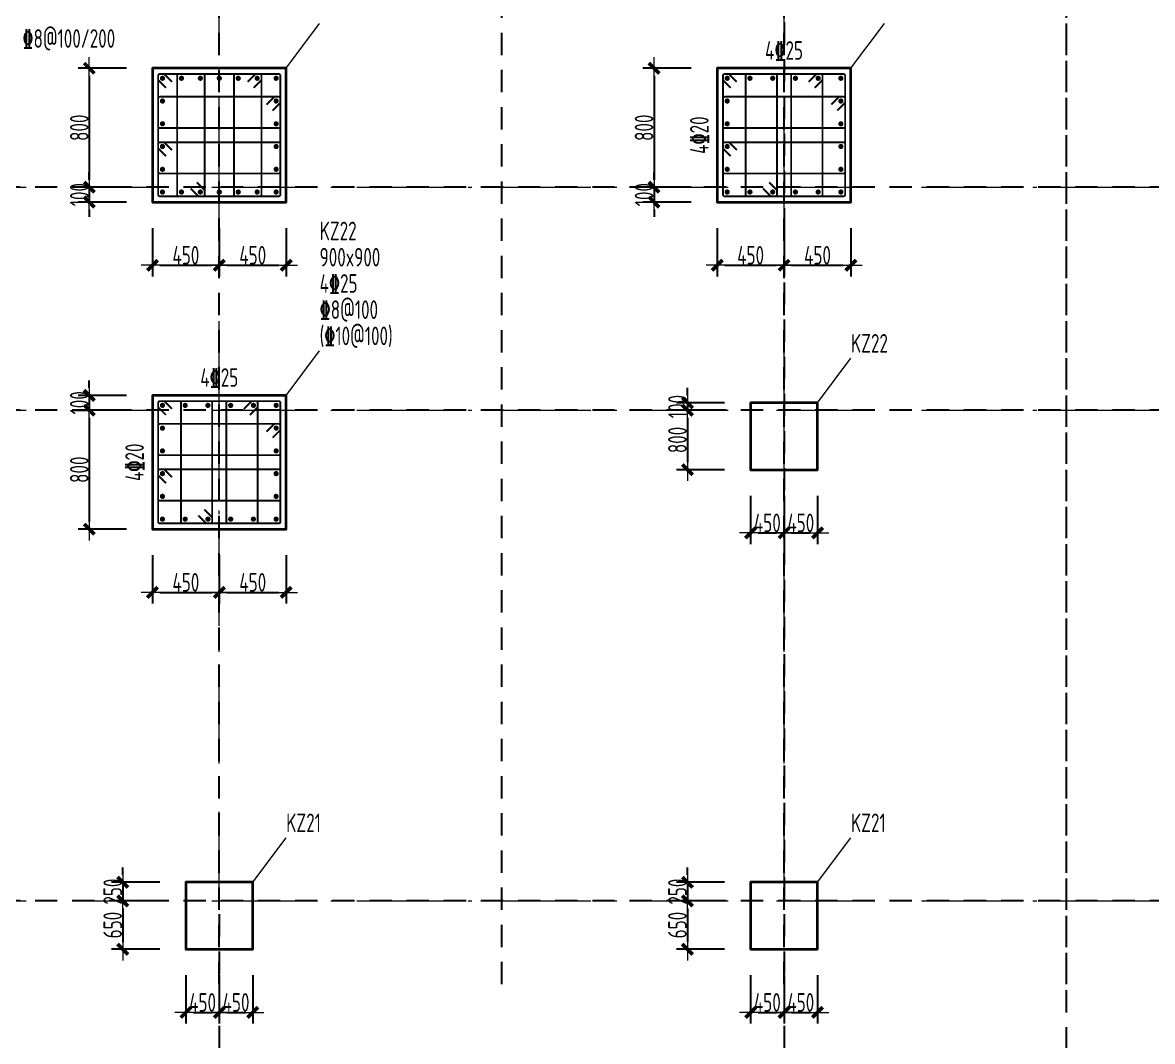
# Model space of a CAD drawing. Header units: millimetres. Extents: x 539196 to 807275, y 431843 to 1156631.
# Drawn here: x 617021 to 632225, y 823869 to 837573 of the extents above; entities that cross this region are included whole.
import ezdxf
from ezdxf.enums import TextEntityAlignment as Align

# ---------------------------------------------------------------- set-up
doc = ezdxf.new("R2010")
doc.units = ezdxf.units.MM
doc.header["$MEASUREMENT"] = 0
for name, pattern in [('DOTE', [2.42, 2, -0.2, 0.02, -0.2]), ('点划线', [1850, 1200, -300, 50, -300]), ('虚线', [500, 300, -200])]:
    doc.linetypes.add(name, pattern=pattern)
doc.layers.add('DOTE', color=1, linetype='DOTE')
for name, color, linetype, lineweight in [('柱原位标注', 7, 'Continuous', 18), ('柱尺寸标注', 3, 'Continuous', 18), ('柱标注引线', 2, 'Continuous', 18), ('柱箍筋', 1, 'Continuous', 25), ('柱纵筋', 1, 'Continuous', 70), ('柱集中标注', 2, 'Continuous', 18), ('砼柱', 2, 'Continuous', 35), ('网格', 9, '点划线', 18)]:
    doc.layers.add(name, color=color, linetype=linetype, lineweight=lineweight)
doc.styles.add('样式 1_yjk_yjk_yjk', font='yjkeng.shx', dxfattribs={"width": 0.7, "bigfont": 'yjkchn.shx'})
doc.dimstyles.new('盈建科结构_yjk_yjk_yjk', dxfattribs={"dimscale": 100, "dimtxt": 2.5, "dimasz": 1, "dimexe": 1.5, "dimexo": 0.625, "dimgap": 0.1, "dimtad": 1, "dimdec": 0, "dimrnd": 1, "dimzin": 0, "dimdsep": 46, "dimtxsty": '样式 1_yjk_yjk_yjk', "dimblk": '_yjkbk', "dimblk1": 'ARCHTICK', "dimblk2": 'ARCHTICK', "dimcen": 0.09, "dimadec": 0, "dimazin": 0, "dimtfac": 1, "dimtdec": 4, "dimtix": 1, "dimtmove": 2, "dimatfit": 3, "dimfxl": 0, "dimtolj": 1, "dimtzin": 0, "dimarcsym": 0})

# ---------------------------------------------------------------- blocks, each defined once
blk = doc.blocks.new('_yjkbk')
blk.add_line((-1, 0), (1.5, 0))
blk.add_lwpolyline([(-0.7, -0.7, 0.5, 0.5, 0), (0.7, 0.7, 0.5, 0.5, 0)], format="xyseb")
blk = doc.blocks.new('*D1072')
at = {"layer": 'Defpoints', "color": 0}
for p in [(619218, 825109), (619668, 825109), (619668, 824259)]:
    blk.add_point(p, dxfattribs=at)
at = {"layer": '柱尺寸标注', "color": 0, "lineweight": -2}
for p, q in [((619218, 824759), (619218, 824109)), ((619668, 824759), (619668, 824109)), ((619318, 824259), (619568, 824259))]:
    blk.add_line(p, q, dxfattribs=at)
at = {"layer": '柱尺寸标注', "color": 0, "lineweight": -2, "xscale": 100, "yscale": 100, "zscale": 100, "rotation": 180}
blk.add_blockref('_yjkbk', (619218, 824259), dxfattribs=at)
at = {"layer": '柱尺寸标注', "color": 0, "lineweight": -2, "xscale": 100, "yscale": 100, "zscale": 100}
blk.add_blockref('_yjkbk', (619668, 824259), dxfattribs=at)
at = {"layer": '柱尺寸标注', "color": 0, "insert": (619443, 824394), "char_height": 250, "attachment_point": 5, "style": '样式 1_yjk_yjk_yjk'}
blk.add_mtext('\\A1;450', dxfattribs=at)
blk = doc.blocks.new('_ARCHTICK')
at = {"color": 0, "linetype": 'ByBlock', "const_width": 0.15}
blk.add_lwpolyline([(-0.5, -0.5), (0.5, 0.5)], dxfattribs=at)
blk = doc.blocks.new('*D1073')
at = {"layer": 'Defpoints', "color": 0}
for p in [(619668, 825109), (620118, 825109), (620118, 824259)]:
    blk.add_point(p, dxfattribs=at)
at = {"layer": '柱尺寸标注', "color": 0, "lineweight": -2}
for p, q in [((619668, 824759), (619668, 824109)), ((620118, 824759), (620118, 824109)), ((619768, 824259), (620018, 824259))]:
    blk.add_line(p, q, dxfattribs=at)
at = {"layer": '柱尺寸标注', "color": 0, "lineweight": -2, "xscale": 100, "yscale": 100, "zscale": 100, "rotation": 180}
blk.add_blockref('_yjkbk', (619668, 824259), dxfattribs=at)
at = {"layer": '柱尺寸标注', "color": 0, "lineweight": -2, "xscale": 100, "yscale": 100, "zscale": 100}
blk.add_blockref('_yjkbk', (620118, 824259), dxfattribs=at)
at = {"layer": '柱尺寸标注', "color": 0, "insert": (619893, 824394), "char_height": 250, "attachment_point": 5, "style": '样式 1_yjk_yjk_yjk'}
blk.add_mtext('\\A1;450', dxfattribs=at)
blk = doc.blocks.new('*D1074')
at = {"layer": 'Defpoints', "color": 0}
for p in [(619218, 826009), (618368, 825759), (619218, 825759)]:
    blk.add_point(p, dxfattribs=at)
at = {"layer": '柱尺寸标注', "color": 0, "lineweight": -2}
for p, q in [((618368, 826109), (618368, 826209)), ((618868, 826009), (618218, 826009)), ((618368, 826009), (618368, 825759)), ((618868, 825759), (618218, 825759)), ((618368, 825659), (618368, 825559))]:
    blk.add_line(p, q, dxfattribs=at)
at = {"layer": '柱尺寸标注', "color": 0, "lineweight": -2, "xscale": 100, "yscale": 100, "zscale": 100}
for p, rotation in [((618368, 826009), 270), ((618368, 825759), 90)]:
    blk.add_blockref('_yjkbk', p, dxfattribs=dict(at, rotation=rotation))
at = {"layer": '柱尺寸标注', "color": 0, "insert": (618233, 825884), "char_height": 250, "attachment_point": 5, "rotation": 90, "style": '样式 1_yjk_yjk_yjk'}
blk.add_mtext('\\A1;250', dxfattribs=at)
blk = doc.blocks.new('*D1075')
at = {"layer": 'Defpoints', "color": 0}
for p in [(619218, 825759), (618368, 825109), (619218, 825109)]:
    blk.add_point(p, dxfattribs=at)
at = {"layer": '柱尺寸标注', "color": 0, "lineweight": -2}
for p, q in [((618868, 825759), (618218, 825759)), ((618368, 825659), (618368, 825209)), ((618868, 825109), (618218, 825109))]:
    blk.add_line(p, q, dxfattribs=at)
at = {"layer": '柱尺寸标注', "color": 0, "lineweight": -2, "xscale": 100, "yscale": 100, "zscale": 100}
for p, rotation in [((618368, 825759), 90), ((618368, 825109), 270)]:
    blk.add_blockref('_yjkbk', p, dxfattribs=dict(at, rotation=rotation))
at = {"layer": '柱尺寸标注', "color": 0, "insert": (618233, 825434), "char_height": 250, "attachment_point": 5, "rotation": 90, "style": '样式 1_yjk_yjk_yjk'}
blk.add_mtext('\\A1;650', dxfattribs=at)
blk = doc.blocks.new('*D1076')
at = {"layer": 'Defpoints', "color": 0}
for p in [(618768, 830759), (619668, 830759), (619668, 829909)]:
    blk.add_point(p, dxfattribs=at)
at = {"layer": '柱尺寸标注', "color": 0, "lineweight": -2}
for p, q in [((618768, 830409), (618768, 829759)), ((619668, 830409), (619668, 829759)), ((618868, 829909), (619568, 829909))]:
    blk.add_line(p, q, dxfattribs=at)
at = {"layer": '柱尺寸标注', "color": 0, "lineweight": -2, "xscale": 100, "yscale": 100, "zscale": 100, "rotation": 180}
blk.add_blockref('_yjkbk', (618768, 829909), dxfattribs=at)
at = {"layer": '柱尺寸标注', "color": 0, "lineweight": -2, "xscale": 100, "yscale": 100, "zscale": 100}
blk.add_blockref('_yjkbk', (619668, 829909), dxfattribs=at)
at = {"layer": '柱尺寸标注', "color": 0, "insert": (619218, 830044), "char_height": 250, "attachment_point": 5, "style": '样式 1_yjk_yjk_yjk'}
blk.add_mtext('\\A1;450', dxfattribs=at)
blk = doc.blocks.new('*D1077')
at = {"layer": 'Defpoints', "color": 0}
for p in [(619668, 830759), (620568, 830759), (620568, 829909)]:
    blk.add_point(p, dxfattribs=at)
at = {"layer": '柱尺寸标注', "color": 0, "lineweight": -2}
for p, q in [((619668, 830409), (619668, 829759)), ((620568, 830409), (620568, 829759)), ((619768, 829909), (620468, 829909))]:
    blk.add_line(p, q, dxfattribs=at)
at = {"layer": '柱尺寸标注', "color": 0, "lineweight": -2, "xscale": 100, "yscale": 100, "zscale": 100, "rotation": 180}
blk.add_blockref('_yjkbk', (619668, 829909), dxfattribs=at)
at = {"layer": '柱尺寸标注', "color": 0, "lineweight": -2, "xscale": 100, "yscale": 100, "zscale": 100}
blk.add_blockref('_yjkbk', (620568, 829909), dxfattribs=at)
at = {"layer": '柱尺寸标注', "color": 0, "insert": (620118, 830044), "char_height": 250, "attachment_point": 5, "style": '样式 1_yjk_yjk_yjk'}
blk.add_mtext('\\A1;450', dxfattribs=at)
blk = doc.blocks.new('*D1078')
at = {"layer": 'Defpoints', "color": 0}
for p in [(618768, 832559), (617918, 832359), (618768, 832359)]:
    blk.add_point(p, dxfattribs=at)
at = {"layer": '柱尺寸标注', "color": 0, "lineweight": -2}
for p, q in [((617918, 832659), (617918, 832759)), ((618418, 832559), (617768, 832559)), ((617918, 832559), (617918, 832359)), ((618418, 832359), (617768, 832359)), ((617918, 832259), (617918, 832159))]:
    blk.add_line(p, q, dxfattribs=at)
at = {"layer": '柱尺寸标注', "color": 0, "lineweight": -2, "xscale": 100, "yscale": 100, "zscale": 100}
for p, rotation in [((617918, 832559), 270), ((617918, 832359), 90)]:
    blk.add_blockref('_yjkbk', p, dxfattribs=dict(at, rotation=rotation))
at = {"layer": '柱尺寸标注', "color": 0, "insert": (617783, 832459), "char_height": 250, "attachment_point": 5, "rotation": 90, "style": '样式 1_yjk_yjk_yjk'}
blk.add_mtext('\\A1;100', dxfattribs=at)
blk = doc.blocks.new('*D1079')
at = {"layer": 'Defpoints', "color": 0}
for p in [(618768, 832359), (617918, 830759), (618768, 830759)]:
    blk.add_point(p, dxfattribs=at)
at = {"layer": '柱尺寸标注', "color": 0, "lineweight": -2}
for p, q in [((618418, 832359), (617768, 832359)), ((617918, 832259), (617918, 830859)), ((618418, 830759), (617768, 830759))]:
    blk.add_line(p, q, dxfattribs=at)
at = {"layer": '柱尺寸标注', "color": 0, "lineweight": -2, "xscale": 100, "yscale": 100, "zscale": 100}
for p, rotation in [((617918, 832359), 90), ((617918, 830759), 270)]:
    blk.add_blockref('_yjkbk', p, dxfattribs=dict(at, rotation=rotation))
at = {"layer": '柱尺寸标注', "color": 0, "insert": (617783, 831559), "char_height": 250, "attachment_point": 5, "rotation": 90, "style": '样式 1_yjk_yjk_yjk'}
blk.add_mtext('\\A1;800', dxfattribs=at)
blk = doc.blocks.new('*D1080')
at = {"layer": 'Defpoints', "color": 0}
for p in [(618768, 835159), (619668, 835159), (619668, 834309)]:
    blk.add_point(p, dxfattribs=at)
at = {"layer": '柱尺寸标注', "color": 0, "lineweight": -2}
for p, q in [((618768, 834809), (618768, 834159)), ((619668, 834809), (619668, 834159)), ((618868, 834309), (619568, 834309))]:
    blk.add_line(p, q, dxfattribs=at)
at = {"layer": '柱尺寸标注', "color": 0, "lineweight": -2, "xscale": 100, "yscale": 100, "zscale": 100, "rotation": 180}
blk.add_blockref('_yjkbk', (618768, 834309), dxfattribs=at)
at = {"layer": '柱尺寸标注', "color": 0, "lineweight": -2, "xscale": 100, "yscale": 100, "zscale": 100}
blk.add_blockref('_yjkbk', (619668, 834309), dxfattribs=at)
at = {"layer": '柱尺寸标注', "color": 0, "insert": (619218, 834444), "char_height": 250, "attachment_point": 5, "style": '样式 1_yjk_yjk_yjk'}
blk.add_mtext('\\A1;450', dxfattribs=at)
blk = doc.blocks.new('*D1081')
at = {"layer": 'Defpoints', "color": 0}
for p in [(619668, 835159), (620568, 835159), (620568, 834309)]:
    blk.add_point(p, dxfattribs=at)
at = {"layer": '柱尺寸标注', "color": 0, "lineweight": -2}
for p, q in [((619668, 834809), (619668, 834159)), ((620568, 834809), (620568, 834159)), ((619768, 834309), (620468, 834309))]:
    blk.add_line(p, q, dxfattribs=at)
at = {"layer": '柱尺寸标注', "color": 0, "lineweight": -2, "xscale": 100, "yscale": 100, "zscale": 100, "rotation": 180}
blk.add_blockref('_yjkbk', (619668, 834309), dxfattribs=at)
at = {"layer": '柱尺寸标注', "color": 0, "lineweight": -2, "xscale": 100, "yscale": 100, "zscale": 100}
blk.add_blockref('_yjkbk', (620568, 834309), dxfattribs=at)
at = {"layer": '柱尺寸标注', "color": 0, "insert": (620118, 834444), "char_height": 250, "attachment_point": 5, "style": '样式 1_yjk_yjk_yjk'}
blk.add_mtext('\\A1;450', dxfattribs=at)
blk = doc.blocks.new('*D1082')
at = {"layer": 'Defpoints', "color": 0}
for p in [(618768, 836959), (617918, 835359), (618768, 835359)]:
    blk.add_point(p, dxfattribs=at)
at = {"layer": '柱尺寸标注', "color": 0, "lineweight": -2}
for p, q in [((618418, 836959), (617768, 836959)), ((617918, 836859), (617918, 835459)), ((618418, 835359), (617768, 835359))]:
    blk.add_line(p, q, dxfattribs=at)
at = {"layer": '柱尺寸标注', "color": 0, "lineweight": -2, "xscale": 100, "yscale": 100, "zscale": 100}
for p, rotation in [((617918, 836959), 90), ((617918, 835359), 270)]:
    blk.add_blockref('_yjkbk', p, dxfattribs=dict(at, rotation=rotation))
at = {"layer": '柱尺寸标注', "color": 0, "insert": (617783, 836159), "char_height": 250, "attachment_point": 5, "rotation": 90, "style": '样式 1_yjk_yjk_yjk'}
blk.add_mtext('\\A1;800', dxfattribs=at)
blk = doc.blocks.new('*D1083')
at = {"layer": 'Defpoints', "color": 0}
for p in [(618768, 835359), (617918, 835159), (618768, 835159)]:
    blk.add_point(p, dxfattribs=at)
at = {"layer": '柱尺寸标注', "color": 0, "lineweight": -2}
for p, q in [((617918, 835459), (617918, 835559)), ((618418, 835359), (617768, 835359)), ((617918, 835359), (617918, 835159)), ((618418, 835159), (617768, 835159)), ((617918, 835059), (617918, 834959))]:
    blk.add_line(p, q, dxfattribs=at)
at = {"layer": '柱尺寸标注', "color": 0, "lineweight": -2, "xscale": 100, "yscale": 100, "zscale": 100}
for p, rotation in [((617918, 835359), 270), ((617918, 835159), 90)]:
    blk.add_blockref('_yjkbk', p, dxfattribs=dict(at, rotation=rotation))
at = {"layer": '柱尺寸标注', "color": 0, "insert": (617783, 835259), "char_height": 250, "attachment_point": 5, "rotation": 90, "style": '样式 1_yjk_yjk_yjk'}
blk.add_mtext('\\A1;100', dxfattribs=at)
blk = doc.blocks.new('*D1088')
at = {"layer": 'Defpoints', "color": 0}
for p in [(626818, 825109), (627268, 825109), (627268, 824259)]:
    blk.add_point(p, dxfattribs=at)
at = {"layer": '柱尺寸标注', "color": 0, "lineweight": -2}
for p, q in [((626818, 824759), (626818, 824109)), ((627268, 824759), (627268, 824109)), ((626918, 824259), (627168, 824259))]:
    blk.add_line(p, q, dxfattribs=at)
at = {"layer": '柱尺寸标注', "color": 0, "lineweight": -2, "xscale": 100, "yscale": 100, "zscale": 100, "rotation": 180}
blk.add_blockref('_yjkbk', (626818, 824259), dxfattribs=at)
at = {"layer": '柱尺寸标注', "color": 0, "lineweight": -2, "xscale": 100, "yscale": 100, "zscale": 100}
blk.add_blockref('_yjkbk', (627268, 824259), dxfattribs=at)
at = {"layer": '柱尺寸标注', "color": 0, "insert": (627043, 824394), "char_height": 250, "attachment_point": 5, "style": '样式 1_yjk_yjk_yjk'}
blk.add_mtext('\\A1;450', dxfattribs=at)
blk = doc.blocks.new('*D1089')
at = {"layer": 'Defpoints', "color": 0}
for p in [(627268, 825109), (627718, 825109), (627718, 824259)]:
    blk.add_point(p, dxfattribs=at)
at = {"layer": '柱尺寸标注', "color": 0, "lineweight": -2}
for p, q in [((627268, 824759), (627268, 824109)), ((627718, 824759), (627718, 824109)), ((627368, 824259), (627618, 824259))]:
    blk.add_line(p, q, dxfattribs=at)
at = {"layer": '柱尺寸标注', "color": 0, "lineweight": -2, "xscale": 100, "yscale": 100, "zscale": 100, "rotation": 180}
blk.add_blockref('_yjkbk', (627268, 824259), dxfattribs=at)
at = {"layer": '柱尺寸标注', "color": 0, "lineweight": -2, "xscale": 100, "yscale": 100, "zscale": 100}
blk.add_blockref('_yjkbk', (627718, 824259), dxfattribs=at)
at = {"layer": '柱尺寸标注', "color": 0, "insert": (627493, 824394), "char_height": 250, "attachment_point": 5, "style": '样式 1_yjk_yjk_yjk'}
blk.add_mtext('\\A1;450', dxfattribs=at)
blk = doc.blocks.new('*D1090')
at = {"layer": 'Defpoints', "color": 0}
for p in [(626818, 826009), (625968, 825759), (626818, 825759)]:
    blk.add_point(p, dxfattribs=at)
at = {"layer": '柱尺寸标注', "color": 0, "lineweight": -2}
for p, q in [((625968, 826109), (625968, 826209)), ((626468, 826009), (625818, 826009)), ((625968, 826009), (625968, 825759)), ((626468, 825759), (625818, 825759)), ((625968, 825659), (625968, 825559))]:
    blk.add_line(p, q, dxfattribs=at)
at = {"layer": '柱尺寸标注', "color": 0, "lineweight": -2, "xscale": 100, "yscale": 100, "zscale": 100}
for p, rotation in [((625968, 826009), 270), ((625968, 825759), 90)]:
    blk.add_blockref('_yjkbk', p, dxfattribs=dict(at, rotation=rotation))
at = {"layer": '柱尺寸标注', "color": 0, "insert": (625833, 825884), "char_height": 250, "attachment_point": 5, "rotation": 90, "style": '样式 1_yjk_yjk_yjk'}
blk.add_mtext('\\A1;250', dxfattribs=at)
blk = doc.blocks.new('*D1091')
at = {"layer": 'Defpoints', "color": 0}
for p in [(626818, 825759), (625968, 825109), (626818, 825109)]:
    blk.add_point(p, dxfattribs=at)
at = {"layer": '柱尺寸标注', "color": 0, "lineweight": -2}
for p, q in [((626468, 825759), (625818, 825759)), ((625968, 825659), (625968, 825209)), ((626468, 825109), (625818, 825109))]:
    blk.add_line(p, q, dxfattribs=at)
at = {"layer": '柱尺寸标注', "color": 0, "lineweight": -2, "xscale": 100, "yscale": 100, "zscale": 100}
for p, rotation in [((625968, 825759), 90), ((625968, 825109), 270)]:
    blk.add_blockref('_yjkbk', p, dxfattribs=dict(at, rotation=rotation))
at = {"layer": '柱尺寸标注', "color": 0, "insert": (625833, 825434), "char_height": 250, "attachment_point": 5, "rotation": 90, "style": '样式 1_yjk_yjk_yjk'}
blk.add_mtext('\\A1;650', dxfattribs=at)
blk = doc.blocks.new('*D1092')
at = {"layer": 'Defpoints', "color": 0}
for p in [(626818, 831559), (627268, 831559), (627268, 830709)]:
    blk.add_point(p, dxfattribs=at)
at = {"layer": '柱尺寸标注', "color": 0, "lineweight": -2}
for p, q in [((626818, 831209), (626818, 830559)), ((627268, 831209), (627268, 830559)), ((626918, 830709), (627168, 830709))]:
    blk.add_line(p, q, dxfattribs=at)
at = {"layer": '柱尺寸标注', "color": 0, "lineweight": -2, "xscale": 100, "yscale": 100, "zscale": 100, "rotation": 180}
blk.add_blockref('_yjkbk', (626818, 830709), dxfattribs=at)
at = {"layer": '柱尺寸标注', "color": 0, "lineweight": -2, "xscale": 100, "yscale": 100, "zscale": 100}
blk.add_blockref('_yjkbk', (627268, 830709), dxfattribs=at)
at = {"layer": '柱尺寸标注', "color": 0, "insert": (627043, 830844), "char_height": 250, "attachment_point": 5, "style": '样式 1_yjk_yjk_yjk'}
blk.add_mtext('\\A1;450', dxfattribs=at)
blk = doc.blocks.new('*D1093')
at = {"layer": 'Defpoints', "color": 0}
for p in [(627268, 831559), (627718, 831559), (627718, 830709)]:
    blk.add_point(p, dxfattribs=at)
at = {"layer": '柱尺寸标注', "color": 0, "lineweight": -2}
for p, q in [((627268, 831209), (627268, 830559)), ((627718, 831209), (627718, 830559)), ((627368, 830709), (627618, 830709))]:
    blk.add_line(p, q, dxfattribs=at)
at = {"layer": '柱尺寸标注', "color": 0, "lineweight": -2, "xscale": 100, "yscale": 100, "zscale": 100, "rotation": 180}
blk.add_blockref('_yjkbk', (627268, 830709), dxfattribs=at)
at = {"layer": '柱尺寸标注', "color": 0, "lineweight": -2, "xscale": 100, "yscale": 100, "zscale": 100}
blk.add_blockref('_yjkbk', (627718, 830709), dxfattribs=at)
at = {"layer": '柱尺寸标注', "color": 0, "insert": (627493, 830844), "char_height": 250, "attachment_point": 5, "style": '样式 1_yjk_yjk_yjk'}
blk.add_mtext('\\A1;450', dxfattribs=at)
blk = doc.blocks.new('*D1094')
at = {"layer": 'Defpoints', "color": 0}
for p in [(626818, 832459), (625968, 832359), (626818, 832359)]:
    blk.add_point(p, dxfattribs=at)
at = {"layer": '柱尺寸标注', "color": 0, "lineweight": -2}
for p, q in [((625968, 832559), (625968, 832659)), ((626468, 832459), (625818, 832459)), ((625968, 832459), (625968, 832359)), ((626468, 832359), (625818, 832359)), ((625968, 832259), (625968, 832159))]:
    blk.add_line(p, q, dxfattribs=at)
at = {"layer": '柱尺寸标注', "color": 0, "lineweight": -2, "xscale": 100, "yscale": 100, "zscale": 100}
for p, rotation in [((625968, 832459), 270), ((625968, 832359), 90)]:
    blk.add_blockref('_yjkbk', p, dxfattribs=dict(at, rotation=rotation))
at = {"layer": '柱尺寸标注', "color": 0, "insert": (625833, 832409), "char_height": 250, "attachment_point": 5, "rotation": 90, "style": '样式 1_yjk_yjk_yjk'}
blk.add_mtext('\\A1;100', dxfattribs=at)
blk = doc.blocks.new('*D1095')
at = {"layer": 'Defpoints', "color": 0}
for p in [(626818, 832359), (625968, 831559), (626818, 831559)]:
    blk.add_point(p, dxfattribs=at)
at = {"layer": '柱尺寸标注', "color": 0, "lineweight": -2}
for p, q in [((626468, 832359), (625818, 832359)), ((625968, 832259), (625968, 831659)), ((626468, 831559), (625818, 831559))]:
    blk.add_line(p, q, dxfattribs=at)
at = {"layer": '柱尺寸标注', "color": 0, "lineweight": -2, "xscale": 100, "yscale": 100, "zscale": 100}
for p, rotation in [((625968, 832359), 90), ((625968, 831559), 270)]:
    blk.add_blockref('_yjkbk', p, dxfattribs=dict(at, rotation=rotation))
at = {"layer": '柱尺寸标注', "color": 0, "insert": (625833, 831959), "char_height": 250, "attachment_point": 5, "rotation": 90, "style": '样式 1_yjk_yjk_yjk'}
blk.add_mtext('\\A1;800', dxfattribs=at)
blk = doc.blocks.new('*D1096')
at = {"layer": 'Defpoints', "color": 0}
for p in [(626368, 835159), (627268, 835159), (627268, 834309)]:
    blk.add_point(p, dxfattribs=at)
at = {"layer": '柱尺寸标注', "color": 0, "lineweight": -2}
for p, q in [((626368, 834809), (626368, 834159)), ((627268, 834809), (627268, 834159)), ((626468, 834309), (627168, 834309))]:
    blk.add_line(p, q, dxfattribs=at)
at = {"layer": '柱尺寸标注', "color": 0, "lineweight": -2, "xscale": 100, "yscale": 100, "zscale": 100, "rotation": 180}
blk.add_blockref('_yjkbk', (626368, 834309), dxfattribs=at)
at = {"layer": '柱尺寸标注', "color": 0, "lineweight": -2, "xscale": 100, "yscale": 100, "zscale": 100}
blk.add_blockref('_yjkbk', (627268, 834309), dxfattribs=at)
at = {"layer": '柱尺寸标注', "color": 0, "insert": (626818, 834444), "char_height": 250, "attachment_point": 5, "style": '样式 1_yjk_yjk_yjk'}
blk.add_mtext('\\A1;450', dxfattribs=at)
blk = doc.blocks.new('*D1097')
at = {"layer": 'Defpoints', "color": 0}
for p in [(627268, 835159), (628168, 835159), (628168, 834309)]:
    blk.add_point(p, dxfattribs=at)
at = {"layer": '柱尺寸标注', "color": 0, "lineweight": -2}
for p, q in [((627268, 834809), (627268, 834159)), ((628168, 834809), (628168, 834159)), ((627368, 834309), (628068, 834309))]:
    blk.add_line(p, q, dxfattribs=at)
at = {"layer": '柱尺寸标注', "color": 0, "lineweight": -2, "xscale": 100, "yscale": 100, "zscale": 100, "rotation": 180}
blk.add_blockref('_yjkbk', (627268, 834309), dxfattribs=at)
at = {"layer": '柱尺寸标注', "color": 0, "lineweight": -2, "xscale": 100, "yscale": 100, "zscale": 100}
blk.add_blockref('_yjkbk', (628168, 834309), dxfattribs=at)
at = {"layer": '柱尺寸标注', "color": 0, "insert": (627718, 834444), "char_height": 250, "attachment_point": 5, "style": '样式 1_yjk_yjk_yjk'}
blk.add_mtext('\\A1;450', dxfattribs=at)
blk = doc.blocks.new('*D1098')
at = {"layer": 'Defpoints', "color": 0}
for p in [(626368, 836959), (625518, 835359), (626368, 835359)]:
    blk.add_point(p, dxfattribs=at)
at = {"layer": '柱尺寸标注', "color": 0, "lineweight": -2}
for p, q in [((626018, 836959), (625368, 836959)), ((625518, 836859), (625518, 835459)), ((626018, 835359), (625368, 835359))]:
    blk.add_line(p, q, dxfattribs=at)
at = {"layer": '柱尺寸标注', "color": 0, "lineweight": -2, "xscale": 100, "yscale": 100, "zscale": 100}
for p, rotation in [((625518, 836959), 90), ((625518, 835359), 270)]:
    blk.add_blockref('_yjkbk', p, dxfattribs=dict(at, rotation=rotation))
at = {"layer": '柱尺寸标注', "color": 0, "insert": (625383, 836159), "char_height": 250, "attachment_point": 5, "rotation": 90, "style": '样式 1_yjk_yjk_yjk'}
blk.add_mtext('\\A1;800', dxfattribs=at)
blk = doc.blocks.new('*D1099')
at = {"layer": 'Defpoints', "color": 0}
for p in [(626368, 835359), (625518, 835159), (626368, 835159)]:
    blk.add_point(p, dxfattribs=at)
at = {"layer": '柱尺寸标注', "color": 0, "lineweight": -2}
for p, q in [((625518, 835459), (625518, 835559)), ((626018, 835359), (625368, 835359)), ((625518, 835359), (625518, 835159)), ((626018, 835159), (625368, 835159)), ((625518, 835059), (625518, 834959))]:
    blk.add_line(p, q, dxfattribs=at)
at = {"layer": '柱尺寸标注', "color": 0, "lineweight": -2, "xscale": 100, "yscale": 100, "zscale": 100}
for p, rotation in [((625518, 835359), 270), ((625518, 835159), 90)]:
    blk.add_blockref('_yjkbk', p, dxfattribs=dict(at, rotation=rotation))
at = {"layer": '柱尺寸标注', "color": 0, "insert": (625383, 835259), "char_height": 250, "attachment_point": 5, "rotation": 90, "style": '样式 1_yjk_yjk_yjk'}
blk.add_mtext('\\A1;100', dxfattribs=at)
blk = doc.blocks.new('jzzw')
at = {"layer": 'DOTE', "color": 1, "linetype": '虚线'}
for p, q in [((921186, 872027), (921186, 890469)), ((924986, 872027), (924986, 890469)), ((928786, 872027), (928786, 890469)), ((928786, 890469), (928786, 834829)), ((932586, 852149), (932586, 890469)), ((932586, 872027), (932586, 890469)), ((952506, 882749), (911886, 882749)), ((952506, 879749), (911886, 879749)), ((952506, 873149), (912186, 873149)), ((921186, 872969), (921186, 834829))]:
    blk.add_line(p, q, dxfattribs=at)

msp = doc.modelspace()

# ---------------------------------------------------------------- linework, layer by layer
at = {"layer": '柱标注引线'}
for p, q in [((620567.6, 836959.2), (621017.6, 837559.2)), ((628167.6, 836959.2), (628617.6, 837559.2)), ((620567.6, 832559.2), (621017.6, 833159.2)), ((627717.6, 832459.2), (628167.6, 833059.2)), ((620117.6, 826009.2), (620567.6, 826609.2)), ((627717.6, 826009.2), (628167.6, 826609.2))]:
    msp.add_line(p, q, dxfattribs=at)
at = {"layer": '柱箍筋', "const_width": 25}
for points in [[(619031.6, 836776.5), (618933.4, 836874.8, 0.1989124), (618916.6, 836881.7), (618868.8, 836881.7, 0.4142136), (618845.1, 836858), (618845.1, 835260.5, 0.4142136), (618868.8, 835236.7), (620466.3, 835236.7, 0.4142136), (620490.1, 835260.5), (620490.1, 836858, 0.4142136), (620466.3, 836881.7), (618868.8, 836881.7, 0.4142136), (618845.1, 836858), (618845.1, 836810.2, 0.1989124), (618852, 836793.5), (618950.3, 836695.2)], [(619283.5, 835342), (619381.8, 835243.7, 0.1989124), (619398.6, 835236.7), (619446.3, 835236.7, 0.4142136), (619470.1, 835260.5), (619470.1, 836858, 0.4142136), (619446.3, 836881.7), (619123.8, 836881.7, 0.4142136), (619100.1, 836858), (619100.1, 835260.5, 0.4142136), (619123.8, 835236.7), (619446.3, 835236.7, 0.4142136), (619470.1, 835260.5), (619470.1, 835308.2, 0.1989124), (619463.1, 835325), (619364.9, 835423.3)], [(620048.5, 836776.5), (620146.8, 836874.8, -0.1989124), (620163.6, 836881.7), (620211.3, 836881.7, -0.4142136), (620235.1, 836858), (620235.1, 835260.5, -0.4142136), (620211.3, 835236.7), (619888.8, 835236.7, -0.4142136), (619865.1, 835260.5), (619865.1, 836858, -0.4142136), (619888.8, 836881.7), (620211.3, 836881.7, -0.4142136), (620235.1, 836858), (620235.1, 836810.2, -0.1989124), (620228.1, 836793.5), (620129.9, 836695.2)], [(626631.6, 836776.5), (626533.4, 836874.8, 0.1989124), (626516.6, 836881.7), (626468.8, 836881.7, 0.4142136), (626445.1, 836858), (626445.1, 835260.5, 0.4142136), (626468.8, 835236.7), (628066.3, 835236.7, 0.4142136), (628090.1, 835260.5), (628090.1, 836858, 0.4142136), (628066.3, 836881.7), (626468.8, 836881.7, 0.4142136), (626445.1, 836858), (626445.1, 836810.2, 0.1989124), (626452, 836793.5), (626550.3, 836695.2)], [(626985.5, 835342), (627083.8, 835243.7, 0.1989124), (627100.6, 835236.7), (627148.3, 835236.7, 0.4142136), (627172.1, 835260.5), (627172.1, 836858, 0.4142136), (627148.3, 836881.7), (626774.8, 836881.7, 0.4142136), (626751.1, 836858), (626751.1, 835260.5, 0.4142136), (626774.8, 835236.7), (627148.3, 835236.7, 0.4142136), (627172.1, 835260.5), (627172.1, 835308.2, 0.1989124), (627165.1, 835325), (627066.9, 835423.3)], [(627597.5, 836776.5), (627695.8, 836874.8, -0.1989124), (627712.6, 836881.7), (627760.3, 836881.7, -0.4142136), (627784.1, 836858), (627784.1, 835260.5, -0.4142136), (627760.3, 835236.7), (627386.8, 835236.7, -0.4142136), (627363.1, 835260.5), (627363.1, 836858, -0.4142136), (627386.8, 836881.7), (627760.3, 836881.7, -0.4142136), (627784.1, 836858), (627784.1, 836810.2, -0.1989124), (627777.1, 836793.5), (627678.9, 836695.2)], [(620384.9, 836389.2), (620483.1, 836487.5, 0.1989124), (620490.1, 836504.2), (620490.1, 836552, 0.4142136), (620466.3, 836575.7), (618868.8, 836575.7, 0.4142136), (618845.1, 836552), (618845.1, 836178.5, 0.4142136), (618868.8, 836154.7), (620466.3, 836154.7, 0.4142136), (620490.1, 836178.5), (620490.1, 836552, 0.4142136), (620466.3, 836575.7), (620418.6, 836575.7, 0.1989124), (620401.8, 836568.8), (620303.5, 836470.5)], [(627984.9, 836389.2), (628083.1, 836487.5, 0.1989124), (628090.1, 836504.2), (628090.1, 836552, 0.4142136), (628066.3, 836575.7), (626468.8, 836575.7, 0.4142136), (626445.1, 836552), (626445.1, 836178.5, 0.4142136), (626468.8, 836154.7), (628066.3, 836154.7, 0.4142136), (628090.1, 836178.5), (628090.1, 836552, 0.4142136), (628066.3, 836575.7), (628018.6, 836575.7, 0.1989124), (628001.8, 836568.8), (627903.5, 836470.5)], [(618950.3, 835777.2), (618852, 835875.5, -0.1989124), (618845.1, 835892.2), (618845.1, 835940, -0.4142136), (618868.8, 835963.7), (620466.3, 835963.7, -0.4142136), (620490.1, 835940), (620490.1, 835566.5, -0.4142136), (620466.3, 835542.7), (618868.8, 835542.7, -0.4142136), (618845.1, 835566.5), (618845.1, 835940, -0.4142136), (618868.8, 835963.7), (618916.6, 835963.7, -0.1989124), (618933.4, 835956.8), (619031.6, 835858.5)], [(626550.3, 835777.2), (626452, 835875.5, -0.1989124), (626445.1, 835892.2), (626445.1, 835940, -0.4142136), (626468.8, 835963.7), (628066.3, 835963.7, -0.4142136), (628090.1, 835940), (628090.1, 835566.5, -0.4142136), (628066.3, 835542.7), (626468.8, 835542.7, -0.4142136), (626445.1, 835566.5), (626445.1, 835940, -0.4142136), (626468.8, 835963.7), (626516.6, 835963.7, -0.1989124), (626533.4, 835956.8), (626631.6, 835858.5)], [(619031.6, 832376.5), (618933.4, 832474.8, 0.1989124), (618916.6, 832481.7), (618868.8, 832481.7, 0.4142136), (618845.1, 832458), (618845.1, 830860.5, 0.4142136), (618868.8, 830836.7), (620466.3, 830836.7, 0.4142136), (620490.1, 830860.5), (620490.1, 832458, 0.4142136), (620466.3, 832481.7), (618868.8, 832481.7, 0.4142136), (618845.1, 832458), (618845.1, 832410.2, 0.1989124), (618852, 832393.5), (618950.3, 832295.2)], [(619385.5, 830942), (619483.8, 830843.7, 0.1989124), (619500.6, 830836.7), (619548.3, 830836.7, 0.4142136), (619572.1, 830860.5), (619572.1, 832458, 0.4142136), (619548.3, 832481.7), (619174.8, 832481.7, 0.4142136), (619151.1, 832458), (619151.1, 830860.5, 0.4142136), (619174.8, 830836.7), (619548.3, 830836.7, 0.4142136), (619572.1, 830860.5), (619572.1, 830908.2, 0.1989124), (619565.1, 830925), (619466.9, 831023.3)], [(619997.5, 832376.5), (620095.8, 832474.8, -0.1989124), (620112.6, 832481.7), (620160.3, 832481.7, -0.4142136), (620184.1, 832458), (620184.1, 830860.5, -0.4142136), (620160.3, 830836.7), (619786.8, 830836.7, -0.4142136), (619763.1, 830860.5), (619763.1, 832458, -0.4142136), (619786.8, 832481.7), (620160.3, 832481.7, -0.4142136), (620184.1, 832458), (620184.1, 832410.2, -0.1989124), (620177.1, 832393.5), (620078.9, 832295.2)], [(620384.9, 831989.2), (620483.1, 832087.5, 0.1989124), (620490.1, 832104.2), (620490.1, 832152, 0.4142136), (620466.3, 832175.7), (618868.8, 832175.7, 0.4142136), (618845.1, 832152), (618845.1, 831778.5, 0.4142136), (618868.8, 831754.7), (620466.3, 831754.7, 0.4142136), (620490.1, 831778.5), (620490.1, 832152, 0.4142136), (620466.3, 832175.7), (620418.6, 832175.7, 0.1989124), (620401.8, 832168.8), (620303.5, 832070.5)], [(618950.3, 831377.2), (618852, 831475.5, -0.1989124), (618845.1, 831492.2), (618845.1, 831540, -0.4142136), (618868.8, 831563.7), (620466.3, 831563.7, -0.4142136), (620490.1, 831540), (620490.1, 831166.5, -0.4142136), (620466.3, 831142.7), (618868.8, 831142.7, -0.4142136), (618845.1, 831166.5), (618845.1, 831540, -0.4142136), (618868.8, 831563.7), (618916.6, 831563.7, -0.1989124), (618933.4, 831556.8), (619031.6, 831458.5)]]:
    msp.add_lwpolyline(points, format="xyb", dxfattribs=at)
at = {"layer": '柱纵筋', "const_width": 35}
for points in [[(618920.1, 836824.2, 1), (618885.1, 836824.2, 1)], [(619175.1, 836824.2, 1), (619140.1, 836824.2, 1)], [(619430.1, 836824.2, 1), (619395.1, 836824.2, 1)], [(619685.1, 836824.2, 1), (619650.1, 836824.2, 1)], [(619940.1, 836824.2, 1), (619905.1, 836824.2, 1)], [(620195.1, 836824.2, 1), (620160.1, 836824.2, 1)], [(620450.1, 836824.2, 1), (620415.1, 836824.2, 1)], [(626520.1, 836824.2, 1), (626485.1, 836824.2, 1)], [(626826.1, 836824.2, 1), (626791.1, 836824.2, 1)], [(627132.1, 836824.2, 1), (627097.1, 836824.2, 1)], [(627438.1, 836824.2, 1), (627403.1, 836824.2, 1)], [(627744.1, 836824.2, 1), (627709.1, 836824.2, 1)], [(628050.1, 836824.2, 1), (628015.1, 836824.2, 1)], [(618920.1, 836518.2, 1), (618885.1, 836518.2, 1)], [(620450.1, 836518.2, 1), (620415.1, 836518.2, 1)], [(626520.1, 836518.2, 1), (626485.1, 836518.2, 1)], [(628050.1, 836518.2, 1), (628015.1, 836518.2, 1)], [(618920.1, 836212.2, 1), (618885.1, 836212.2, 1)], [(620450.1, 836212.2, 1), (620415.1, 836212.2, 1)], [(626520.1, 836212.2, 1), (626485.1, 836212.2, 1)], [(628050.1, 836212.2, 1), (628015.1, 836212.2, 1)], [(618920.1, 835906.2, 1), (618885.1, 835906.2, 1)], [(620450.1, 835906.2, 1), (620415.1, 835906.2, 1)], [(626520.1, 835906.2, 1), (626485.1, 835906.2, 1)], [(628050.1, 835906.2, 1), (628015.1, 835906.2, 1)], [(618920.1, 835600.2, 1), (618885.1, 835600.2, 1)], [(620450.1, 835600.2, 1), (620415.1, 835600.2, 1)], [(626520.1, 835600.2, 1), (626485.1, 835600.2, 1)], [(628050.1, 835600.2, 1), (628015.1, 835600.2, 1)], [(618920.1, 835294.2, 1), (618885.1, 835294.2, 1)], [(619175.1, 835294.2, 1), (619140.1, 835294.2, 1)], [(619430.1, 835294.2, 1), (619395.1, 835294.2, 1)], [(619685.1, 835294.2, 1), (619650.1, 835294.2, 1)], [(619940.1, 835294.2, 1), (619905.1, 835294.2, 1)], [(620195.1, 835294.2, 1), (620160.1, 835294.2, 1)], [(620450.1, 835294.2, 1), (620415.1, 835294.2, 1)], [(626520.1, 835294.2, 1), (626485.1, 835294.2, 1)], [(626826.1, 835294.2, 1), (626791.1, 835294.2, 1)], [(627132.1, 835294.2, 1), (627097.1, 835294.2, 1)], [(627438.1, 835294.2, 1), (627403.1, 835294.2, 1)], [(627744.1, 835294.2, 1), (627709.1, 835294.2, 1)], [(628050.1, 835294.2, 1), (628015.1, 835294.2, 1)], [(618920.1, 832424.2, 1), (618885.1, 832424.2, 1)], [(619226.1, 832424.2, 1), (619191.1, 832424.2, 1)], [(619532.1, 832424.2, 1), (619497.1, 832424.2, 1)], [(619838.1, 832424.2, 1), (619803.1, 832424.2, 1)], [(620144.1, 832424.2, 1), (620109.1, 832424.2, 1)], [(620450.1, 832424.2, 1), (620415.1, 832424.2, 1)], [(618920.1, 832118.2, 1), (618885.1, 832118.2, 1)], [(620450.1, 832118.2, 1), (620415.1, 832118.2, 1)], [(618920.1, 831812.2, 1), (618885.1, 831812.2, 1)], [(620450.1, 831812.2, 1), (620415.1, 831812.2, 1)], [(618920.1, 831506.2, 1), (618885.1, 831506.2, 1)], [(620450.1, 831506.2, 1), (620415.1, 831506.2, 1)], [(618920.1, 831200.2, 1), (618885.1, 831200.2, 1)], [(620450.1, 831200.2, 1), (620415.1, 831200.2, 1)], [(618920.1, 830894.2, 1), (618885.1, 830894.2, 1)], [(619226.1, 830894.2, 1), (619191.1, 830894.2, 1)], [(619532.1, 830894.2, 1), (619497.1, 830894.2, 1)], [(619838.1, 830894.2, 1), (619803.1, 830894.2, 1)], [(620144.1, 830894.2, 1), (620109.1, 830894.2, 1)], [(620450.1, 830894.2, 1), (620415.1, 830894.2, 1)]]:
    msp.add_lwpolyline(points, format="xyb", close=True, dxfattribs=at)
at = {"layer": '砼柱'}
for points in [[(620567.6, 836959.2), (618767.6, 836959.2), (618767.6, 835159.2), (620567.6, 835159.2)], [(628167.6, 836959.2), (626367.6, 836959.2), (626367.6, 835159.2), (628167.6, 835159.2)], [(620567.6, 832559.2), (618767.6, 832559.2), (618767.6, 830759.2), (620567.6, 830759.2)], [(627717.6, 832459.2), (626817.6, 832459.2), (626817.6, 831559.2), (627717.6, 831559.2)], [(620117.6, 826009.2), (619217.6, 826009.2), (619217.6, 825109.2), (620117.6, 825109.2)], [(627717.6, 826009.2), (626817.6, 826009.2), (626817.6, 825109.2), (627717.6, 825109.2)]]:
    msp.add_lwpolyline(points, close=True, dxfattribs=at)
at = {"layer": '网格'}
for p, q in [((619667.6, 835359.2), (619667.6, 841959.2)), ((627267.6, 835359.2), (627267.6, 841959.2)), ((615867.6, 835359.2), (619667.6, 835359.2)), ((619667.6, 832359.2), (619667.6, 835359.2)), ((619667.6, 835359.2), (623467.6, 835359.2)), ((623467.6, 835359.2), (627267.6, 835359.2)), ((627267.6, 832359.2), (627267.6, 835359.2)), ((627267.6, 835359.2), (631067.6, 835359.2)), ((631067.6, 835359.2), (634867.6, 835359.2)), ((615867.6, 832359.2), (619667.6, 832359.2)), ((619667.6, 825759.2), (619667.6, 832359.2)), ((619667.6, 832359.2), (623467.6, 832359.2)), ((623467.6, 832359.2), (627267.6, 832359.2)), ((627267.6, 825759.2), (627267.6, 832359.2)), ((627267.6, 832359.2), (631067.6, 832359.2)), ((631067.6, 832359.2), (634867.6, 832359.2)), ((615867.6, 825759.2), (619667.6, 825759.2)), ((619667.6, 825759.2), (623467.6, 825759.2)), ((623467.6, 825759.2), (627267.6, 825759.2)), ((627267.6, 825759.2), (631067.6, 825759.2)), ((631067.6, 825759.2), (634867.6, 825759.2))]:
    msp.add_line(p, q, dxfattribs=at)

# ---------------------------------------------------------------- block references
msp.add_blockref('jzzw', (-301518.2, -47389.7))

# ---------------------------------------------------------------- texts
at = {"layer": '柱原位标注', "linetype": 'Continuous', "style": '样式 1_yjk_yjk_yjk', "width": 0.7}
for p in [(627267.6, 836999.2), (619667.6, 832599.2)]:
    msp.add_text('4\x8425', height=250, dxfattribs=at).set_placement(p, align=Align.BOTTOM_CENTER)
for p in [(626327.6, 836059.2), (618727.6, 831659.2)]:
    msp.add_text('4\x8420', height=250, rotation=90, dxfattribs=at).set_placement(p, align=Align.BOTTOM_CENTER)
at = {"layer": '柱集中标注', "linetype": 'Continuous', "style": '样式 1_yjk_yjk_yjk', "width": 0.7}
for s, p in [('\x848@100/200', (617017.6, 837159.2)), ('KZ22', (621017.6, 834570.2)), ('900x900', (621017.6, 834217.5)), ('4\x8425', (621017.6, 833864.7)), ('\x848@100', (621017.6, 833512)), ('(\x8410@100)', (621017.6, 833159.2)), ('KZ22', (628167.6, 833059.2)), ('KZ21', (620567.6, 826609.2)), ('KZ21', (628167.6, 826609.2))]:
    msp.add_text(s, height=250, dxfattribs=at).set_placement(p, align=Align.BOTTOM_LEFT)

# ---------------------------------------------------------------- dimensions: what is measured, and where the dimension line sits
at = {"layer": '柱尺寸标注'}
for p1, p2, override, picture, middle in [((618767.6, 836959.2), (618767.6, 835359.2), {"dimscale": 100, "dimtxt": 2.5, "dimasz": 1, "dimexe": 1.5, "dimexo": 3.5, "dimgap": 0.1, "dimtad": 1, "dimlfac": 0.5, "dimrnd": 5, "dimdle": 0, "dimfxlon": 0}, '*D1082', (617782.6, 836159.2)), ((626367.6, 836959.2), (626367.6, 835359.2), {"dimscale": 100, "dimtxt": 2.5, "dimasz": 1, "dimexe": 1.5, "dimexo": 3.5, "dimgap": 0.1, "dimtad": 1, "dimlfac": 0.5, "dimrnd": 5, "dimdle": 0, "dimfxlon": 0}, '*D1098', (625382.6, 836159.2)), ((618767.6, 835359.2), (618767.6, 835159.2), {"dimscale": 100, "dimtxt": 2.5, "dimasz": 1, "dimexe": 1.5, "dimexo": 3.5, "dimgap": 0.1, "dimtad": 1, "dimlfac": 0.5, "dimrnd": 5, "dimdle": 0, "dimfxlon": 0}, '*D1083', (617782.6, 835259.2)), ((626367.6, 835359.2), (626367.6, 835159.2), {"dimscale": 100, "dimtxt": 2.5, "dimasz": 1, "dimexe": 1.5, "dimexo": 3.5, "dimgap": 0.1, "dimtad": 1, "dimlfac": 0.5, "dimrnd": 5, "dimdle": 0, "dimfxlon": 0}, '*D1099', (625382.6, 835259.2)), ((618767.6, 835159.2), (619667.6, 835159.2), {"dimscale": 100, "dimtxt": 2.5, "dimasz": 1, "dimexe": 1.5, "dimexo": 3.5, "dimgap": 0.1, "dimtad": 1, "dimlfac": 0.5, "dimrnd": 5, "dimdle": 0, "dimfxlon": 0}, '*D1080', (619217.6, 834444.2)), ((619667.6, 835159.2), (620567.6, 835159.2), {"dimscale": 100, "dimtxt": 2.5, "dimasz": 1, "dimexe": 1.5, "dimexo": 3.5, "dimgap": 0.1, "dimtad": 1, "dimlfac": 0.5, "dimrnd": 5, "dimdle": 0, "dimfxlon": 0}, '*D1081', (620117.6, 834444.2)), ((626367.6, 835159.2), (627267.6, 835159.2), {"dimscale": 100, "dimtxt": 2.5, "dimasz": 1, "dimexe": 1.5, "dimexo": 3.5, "dimgap": 0.1, "dimtad": 1, "dimlfac": 0.5, "dimrnd": 5, "dimdle": 0, "dimfxlon": 0}, '*D1096', (626817.6, 834444.2)), ((627267.6, 835159.2), (628167.6, 835159.2), {"dimscale": 100, "dimtxt": 2.5, "dimasz": 1, "dimexe": 1.5, "dimexo": 3.5, "dimgap": 0.1, "dimtad": 1, "dimlfac": 0.5, "dimrnd": 5, "dimdle": 0, "dimfxlon": 0}, '*D1097', (627717.6, 834444.2)), ((618767.6, 832559.2), (618767.6, 832359.2), {"dimscale": 100, "dimtxt": 2.5, "dimasz": 1, "dimexe": 1.5, "dimexo": 3.5, "dimgap": 0.1, "dimtad": 1, "dimlfac": 0.5, "dimrnd": 5, "dimdle": 0, "dimfxlon": 0}, '*D1078', (617782.6, 832459.2)), ((626817.6, 832459.2), (626817.6, 832359.2), {"dimscale": 100, "dimtxt": 2.5, "dimasz": 1, "dimexe": 1.5, "dimexo": 3.5, "dimgap": 0.1, "dimtad": 1, "dimlfac": 1, "dimrnd": 5, "dimdle": 0, "dimfxlon": 0}, '*D1094', (625832.6, 832409.2)), ((618767.6, 832359.2), (618767.6, 830759.2), {"dimscale": 100, "dimtxt": 2.5, "dimasz": 1, "dimexe": 1.5, "dimexo": 3.5, "dimgap": 0.1, "dimtad": 1, "dimlfac": 0.5, "dimrnd": 5, "dimdle": 0, "dimfxlon": 0}, '*D1079', (617782.6, 831559.2)), ((626817.6, 832359.2), (626817.6, 831559.2), {"dimscale": 100, "dimtxt": 2.5, "dimasz": 1, "dimexe": 1.5, "dimexo": 3.5, "dimgap": 0.1, "dimtad": 1, "dimlfac": 1, "dimrnd": 5, "dimdle": 0, "dimfxlon": 0}, '*D1095', (625832.6, 831959.2)), ((626817.6, 831559.2), (627267.6, 831559.2), {"dimscale": 100, "dimtxt": 2.5, "dimasz": 1, "dimexe": 1.5, "dimexo": 3.5, "dimgap": 0.1, "dimtad": 1, "dimlfac": 1, "dimrnd": 5, "dimdle": 0, "dimfxlon": 0}, '*D1092', (627042.6, 830844.2)), ((627267.6, 831559.2), (627717.6, 831559.2), {"dimscale": 100, "dimtxt": 2.5, "dimasz": 1, "dimexe": 1.5, "dimexo": 3.5, "dimgap": 0.1, "dimtad": 1, "dimlfac": 1, "dimrnd": 5, "dimdle": 0, "dimfxlon": 0}, '*D1093', (627492.6, 830844.2)), ((618767.6, 830759.2), (619667.6, 830759.2), {"dimscale": 100, "dimtxt": 2.5, "dimasz": 1, "dimexe": 1.5, "dimexo": 3.5, "dimgap": 0.1, "dimtad": 1, "dimlfac": 0.5, "dimrnd": 5, "dimdle": 0, "dimfxlon": 0}, '*D1076', (619217.6, 830044.2)), ((619667.6, 830759.2), (620567.6, 830759.2), {"dimscale": 100, "dimtxt": 2.5, "dimasz": 1, "dimexe": 1.5, "dimexo": 3.5, "dimgap": 0.1, "dimtad": 1, "dimlfac": 0.5, "dimrnd": 5, "dimdle": 0, "dimfxlon": 0}, '*D1077', (620117.6, 830044.2)), ((619217.6, 826009.2), (619217.6, 825759.2), {"dimscale": 100, "dimtxt": 2.5, "dimasz": 1, "dimexe": 1.5, "dimexo": 3.5, "dimgap": 0.1, "dimtad": 1, "dimlfac": 1, "dimrnd": 5, "dimdle": 0, "dimfxlon": 0}, '*D1074', (618232.6, 825884.2)), ((626817.6, 826009.2), (626817.6, 825759.2), {"dimscale": 100, "dimtxt": 2.5, "dimasz": 1, "dimexe": 1.5, "dimexo": 3.5, "dimgap": 0.1, "dimtad": 1, "dimlfac": 1, "dimrnd": 5, "dimdle": 0, "dimfxlon": 0}, '*D1090', (625832.6, 825884.2)), ((619217.6, 825759.2), (619217.6, 825109.2), {"dimscale": 100, "dimtxt": 2.5, "dimasz": 1, "dimexe": 1.5, "dimexo": 3.5, "dimgap": 0.1, "dimtad": 1, "dimlfac": 1, "dimrnd": 5, "dimdle": 0, "dimfxlon": 0}, '*D1075', (618232.6, 825434.2)), ((626817.6, 825759.2), (626817.6, 825109.2), {"dimscale": 100, "dimtxt": 2.5, "dimasz": 1, "dimexe": 1.5, "dimexo": 3.5, "dimgap": 0.1, "dimtad": 1, "dimlfac": 1, "dimrnd": 5, "dimdle": 0, "dimfxlon": 0}, '*D1091', (625832.6, 825434.2)), ((619217.6, 825109.2), (619667.6, 825109.2), {"dimscale": 100, "dimtxt": 2.5, "dimasz": 1, "dimexe": 1.5, "dimexo": 3.5, "dimgap": 0.1, "dimtad": 1, "dimlfac": 1, "dimrnd": 5, "dimdle": 0, "dimfxlon": 0}, '*D1072', (619442.6, 824394.2)), ((619667.6, 825109.2), (620117.6, 825109.2), {"dimscale": 100, "dimtxt": 2.5, "dimasz": 1, "dimexe": 1.5, "dimexo": 3.5, "dimgap": 0.1, "dimtad": 1, "dimlfac": 1, "dimrnd": 5, "dimdle": 0, "dimfxlon": 0}, '*D1073', (619892.6, 824394.2)), ((626817.6, 825109.2), (627267.6, 825109.2), {"dimscale": 100, "dimtxt": 2.5, "dimasz": 1, "dimexe": 1.5, "dimexo": 3.5, "dimgap": 0.1, "dimtad": 1, "dimlfac": 1, "dimrnd": 5, "dimdle": 0, "dimfxlon": 0}, '*D1088', (627042.6, 824394.2)), ((627267.6, 825109.2), (627717.6, 825109.2), {"dimscale": 100, "dimtxt": 2.5, "dimasz": 1, "dimexe": 1.5, "dimexo": 3.5, "dimgap": 0.1, "dimtad": 1, "dimlfac": 1, "dimrnd": 5, "dimdle": 0, "dimfxlon": 0}, '*D1089', (627492.6, 824394.2))]:
    dim = msp.add_aligned_dim(p1=p1, p2=p2, distance=-850, dimstyle='盈建科结构_yjk_yjk_yjk', override=override, dxfattribs=at)
    dim.commit()
    dim.dimension.update_dxf_attribs({"geometry": picture, "text_midpoint": middle})

doc.saveas('drawing.dxf')
